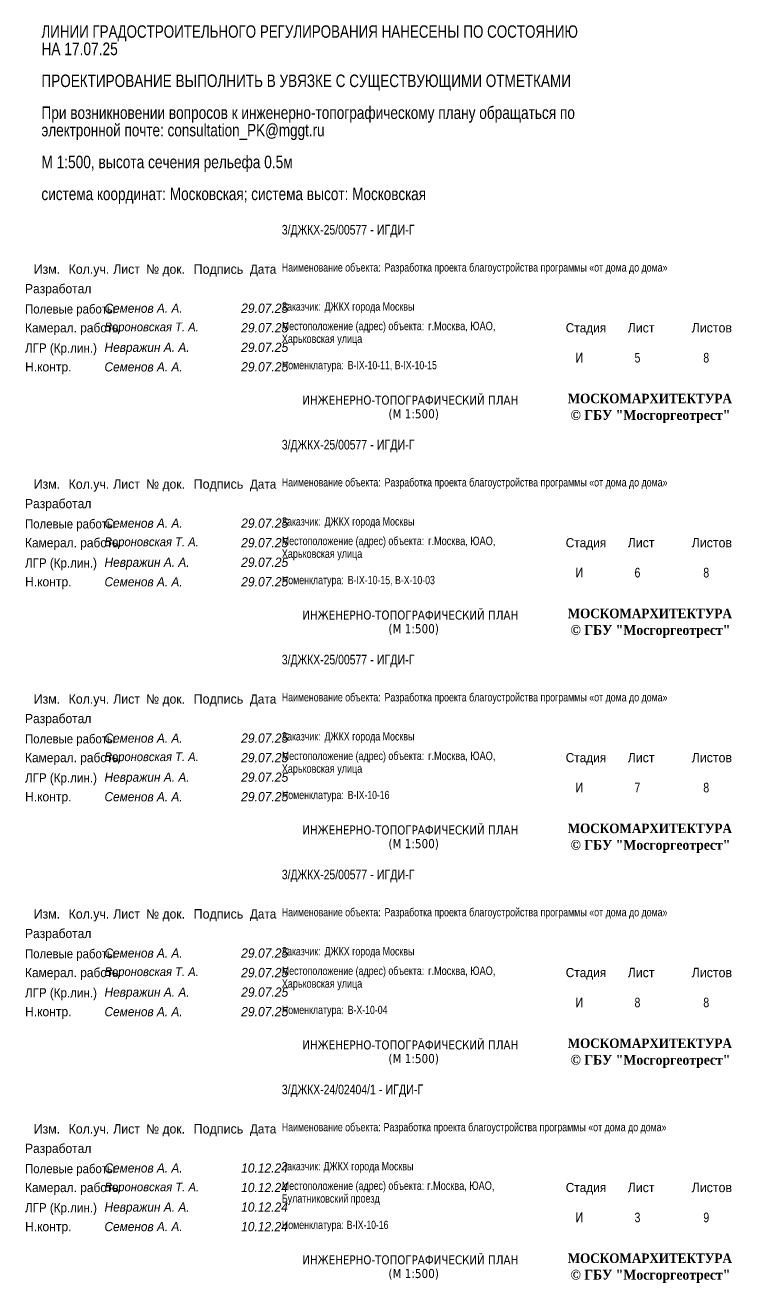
# Model space of a CAD drawing. Extents: x 8646 to 18206, y -17605 to -192.
# Drawn here: x 11341.1 to 11431.5, y -9193.8 to -9032.8 of the extents above; entities that cross this region are included whole.
import ezdxf

# ---------------------------------------------------------------- set-up
doc = ezdxf.new("R2010")
doc.units = 0
doc.layers.get('0').update_dxf_attribs({"linetype": 'CONTINUOUS'})
doc.styles.add('STYLE-ARIAL_NARROW', font='ARIALN.TTF')
doc.styles.add('STYLE-P131', font='P131.ttf')
doc.styles.add('STYLE-P131_IF', font='')
doc.styles.add('STYLE-TAHOMA', font='tahoma.ttf')
doc.styles.add('STYLE-TIMES_NEW_ROMAN', font='timesbd.ttf')
doc.styles.get('STYLE-P131_IF').set_extended_font_data('P131', italic=True)

msp = doc.modelspace()

# ---------------------------------------------------------------- texts
at = {"color": 1, "linetype": 'CONTINUOUS', "style": 'STYLE-ARIAL_NARROW'}
for s, height, width, p in [('ЛИНИИ ГРАДОСТРОИТЕЛЬНОГО РЕГУЛИРОВАНИЯ НАНЕСЕНЫ ПО СОСТОЯНИЮ ', 1.58555, 0.943363, (11343.176, -9034.453)), ('НА 17.07.25', 1.614, 0.950238, (11343.176, -9036.686)), ('ПРОЕКТИРОВАНИЕ ВЫПОЛНИТЬ В УВЯЗКЕ С СУЩЕСТВУЮЩИМИ ОТМЕТКАМИ', 1.59728, 0.946228, (11343.176, -9040.763))]:
    msp.add_text(s, height=height, dxfattribs=dict(at, width=width)).set_placement(p)
at = {"color": 7, "linetype": 'CONTINUOUS'}
for s, height, style, width, p in [('При возникновении вопросов к инженерно-топографическому плану обращаться по ', 1.60537, 'STYLE-ARIAL_NARROW', 0.948179, (11343.176, -9044.846)), ('электронной почте: consultation_PK@mggt.ru', 1.59479, 'STYLE-ARIAL_NARROW', 0.945624, (11343.176, -9047.069)), ('М 1:500, высота сечения рельефа 0.5м', 1.6098, 'STYLE-ARIAL_NARROW', 0.94924, (11343.176, -9051.154)), ('система координат: Московская; система высот: Московская', 1.59998, 'STYLE-ARIAL_NARROW', 0.946881, (11343.176, -9055.232)), ('3/ДЖКХ-25/00577', 1.22343, 'STYLE-ARIAL_NARROW', 0.950994, (11373.936, -9059.63)), ('-', 1.327, 'STYLE-ARIAL_NARROW', 0.979944, (11385.22, -9059.659)), ('ИГДИ-Г', 1.2519, 'STYLE-ARIAL_NARROW', 0.95943, (11386.088, -9059.638)), ('Изм.', 1.2015, 'STYLE-P131', 0.978619, (11342.194, -9064.659)), ('Кол.уч.', 1.2036, 'STYLE-P131', 0.979222, (11346.658, -9064.659)), ('Лист', 1.2019, 'STYLE-P131', 0.978724, (11352.361, -9064.659)), ('№ док.', 1.1884, 'STYLE-P131', 0.974807, (11356.577, -9064.655)), ('Подпись', 1.2156, 'STYLE-P131', 0.982602, (11362.653, -9064.662)), ('Дата', 1.1643, 'STYLE-P131', 0.967611, (11369.845, -9064.648)), ('Наименование объекта:', 1.0538, 'STYLE-ARIAL_NARROW', 0.930396, (11373.936, -9064.368)), ('Разработка проекта благоустройства программы «от дома до дома»', 1.0577, 'STYLE-ARIAL_NARROW', 0.931841, (11387.08, -9064.369)), ('Разработал', 1.182, 'STYLE-P131', 0.972947, (11341.078, -9067.153)), ('Полевые работы', 1.16746, 'STYLE-P131', 0.933178, (11341.078, -9069.74)), ('Семенов А. А.', 1.16961, 'STYLE-P131_IF', 0.96923, (11351.245, -9069.65)), ('29.07.25', 1.1883, 'STYLE-P131_IF', 0.974778, (11368.729, -9069.655)), ('Заказчик:', 1.0555, 'STYLE-ARIAL_NARROW', 0.931027, (11373.936, -9069.368)), ('ДЖКХ города Москвы', 1.06028, 'STYLE-ARIAL_NARROW', 0.932793, (11379.392, -9069.37)), ('Камерал. работы', 1.17412, 'STYLE-P131', 0.970589, (11341.078, -9072.151)), ('Вороновская Т. А.', 1.12281, 'STYLE-P131_IF', 0.9545, (11351.245, -9072.012)), ('29.07.25', 1.1883, 'STYLE-P131_IF', 0.974778, (11368.729, -9072.155)), ('Местоположение (адрес) объекта:', 1.06224, 'STYLE-ARIAL_NARROW', 0.93351, (11373.936, -9071.87)), ('г.Москва, ЮАО, ', 1.08531, 'STYLE-ARIAL_NARROW', 0.941782, (11392.66, -9071.877)), ('Стадия', 1.1691, 'STYLE-P131', 0.969061, (11410.267, -9072.15)), ('Лист', 1.2019, 'STYLE-P131', 0.978724, (11418.203, -9072.159)), ('Листов', 1.2077, 'STYLE-P131', 0.98037, (11426.386, -9072.16)), ('Харьковская улица', 1.07496, 'STYLE-ARIAL_NARROW', 0.938117, (11373.936, -9073.499)), ('ЛГР (Кр.лин.)', 1.18308, 'STYLE-P131', 0.93832, (11341.078, -9074.744)), ('Невражин А. А.', 1.17311, 'STYLE-P131_IF', 0.970285, (11351.245, -9074.651)), ('29.07.25', 1.1883, 'STYLE-P131_IF', 0.974778, (11368.729, -9074.655)), ('Номенклатура:', 1.06091, 'STYLE-ARIAL_NARROW', 0.933024, (11373.936, -9076.87)), ('B-IX-10-11, B-IX-10-15', 1.04868, 'STYLE-ARIAL_NARROW', 0.928482, (11382.368, -9076.866)), ('И', 1.255, 'STYLE-ARIAL_NARROW', 0.960302, (11411.507, -9076.014)), ('5', 1.227, 'STYLE-ARIAL_NARROW', 0.951985, (11419.071, -9076.006)), ('8', 1.227, 'STYLE-ARIAL_NARROW', 0.951985, (11427.874, -9076.006)), ('Н.контр.', 1.1891, 'STYLE-P131', 0.97503, (11341.078, -9077.155)), ('Семенов А. А.', 1.16961, 'STYLE-P131_IF', 0.96923, (11351.245, -9077.15)), ('29.07.25', 1.1883, 'STYLE-P131_IF', 0.974778, (11368.729, -9077.155)), ('ИНЖЕНЕРНО-ТОПОГРАФИЧЕСКИЙ ПЛАН ', 1.15576, 'STYLE-TAHOMA', 0.964996, (11376.54, -9081.396)), ('МОСКОМАРХИТЕКТУРА', 1.21567, 'STYLE-TIMES_NEW_ROMAN', 0.914622, (11410.515, -9081.219)), ('(M 1:500)', 1.1675, 'STYLE-TAHOMA', 0.968588, (11387.576, -9083.149)), ('© ГБУ "Мосгоргеотрест" ', 1.25663, 'STYLE-TIMES_NEW_ROMAN', 0.92792, (11410.887, -9083.355)), ('3/ДЖКХ-25/00577', 1.22343, 'STYLE-ARIAL_NARROW', 0.950994, (11373.936, -9087.13)), ('-', 1.327, 'STYLE-ARIAL_NARROW', 0.979944, (11385.22, -9087.159)), ('ИГДИ-Г', 1.2519, 'STYLE-ARIAL_NARROW', 0.95943, (11386.088, -9087.138)), ('Изм.', 1.2015, 'STYLE-P131', 0.978619, (11342.194, -9092.159)), ('Кол.уч.', 1.2036, 'STYLE-P131', 0.979222, (11346.658, -9092.159)), ('Лист', 1.2019, 'STYLE-P131', 0.978724, (11352.361, -9092.159)), ('№ док.', 1.1884, 'STYLE-P131', 0.974807, (11356.577, -9092.155)), ('Подпись', 1.2156, 'STYLE-P131', 0.982602, (11362.653, -9092.162)), ('Дата', 1.1643, 'STYLE-P131', 0.967611, (11369.845, -9092.148)), ('Наименование объекта:', 1.0538, 'STYLE-ARIAL_NARROW', 0.930396, (11373.936, -9091.868)), ('Разработка проекта благоустройства программы «от дома до дома»', 1.0577, 'STYLE-ARIAL_NARROW', 0.931841, (11387.08, -9091.869)), ('Разработал', 1.182, 'STYLE-P131', 0.972947, (11341.078, -9094.653)), ('Полевые работы', 1.16746, 'STYLE-P131', 0.933178, (11341.078, -9097.24)), ('Семенов А. А.', 1.16961, 'STYLE-P131_IF', 0.96923, (11351.245, -9097.15)), ('29.07.25', 1.1883, 'STYLE-P131_IF', 0.974778, (11368.729, -9097.155)), ('Заказчик:', 1.0555, 'STYLE-ARIAL_NARROW', 0.931027, (11373.936, -9096.868)), ('ДЖКХ города Москвы', 1.06028, 'STYLE-ARIAL_NARROW', 0.932793, (11379.392, -9096.87)), ('Камерал. работы', 1.17412, 'STYLE-P131', 0.970589, (11341.078, -9099.651)), ('Вороновская Т. А.', 1.12281, 'STYLE-P131_IF', 0.9545, (11351.245, -9099.512)), ('Местоположение (адрес) объекта:', 1.06224, 'STYLE-ARIAL_NARROW', 0.93351, (11373.936, -9099.37)), ('г.Москва, ЮАО, ', 1.08531, 'STYLE-ARIAL_NARROW', 0.941782, (11392.66, -9099.377)), ('29.07.25', 1.1883, 'STYLE-P131_IF', 0.974778, (11368.729, -9099.655)), ('Харьковская улица', 1.07496, 'STYLE-ARIAL_NARROW', 0.938117, (11373.936, -9100.999)), ('Стадия', 1.1691, 'STYLE-P131', 0.969061, (11410.267, -9099.65)), ('Лист', 1.2019, 'STYLE-P131', 0.978724, (11418.203, -9099.659)), ('Листов', 1.2077, 'STYLE-P131', 0.98037, (11426.386, -9099.66)), ('ЛГР (Кр.лин.)', 1.18308, 'STYLE-P131', 0.93832, (11341.078, -9102.244)), ('Невражин А. А.', 1.17311, 'STYLE-P131_IF', 0.970285, (11351.245, -9102.151)), ('29.07.25', 1.1883, 'STYLE-P131_IF', 0.974778, (11368.729, -9102.155)), ('И', 1.255, 'STYLE-ARIAL_NARROW', 0.960302, (11411.507, -9103.514)), ('6', 1.227, 'STYLE-ARIAL_NARROW', 0.951985, (11419.071, -9103.506)), ('8', 1.227, 'STYLE-ARIAL_NARROW', 0.951985, (11427.874, -9103.506)), ('Н.контр.', 1.1891, 'STYLE-P131', 0.97503, (11341.078, -9104.655)), ('Семенов А. А.', 1.16961, 'STYLE-P131_IF', 0.96923, (11351.245, -9104.65)), ('29.07.25', 1.1883, 'STYLE-P131_IF', 0.974778, (11368.729, -9104.655)), ('Номенклатура:', 1.06091, 'STYLE-ARIAL_NARROW', 0.933024, (11373.936, -9104.37)), ('B-IX-10-15, B-X-10-03', 1.05283, 'STYLE-ARIAL_NARROW', 0.930035, (11382.368, -9104.368)), ('ИНЖЕНЕРНО-ТОПОГРАФИЧЕСКИЙ ПЛАН ', 1.15576, 'STYLE-TAHOMA', 0.964996, (11376.54, -9108.896)), ('МОСКОМАРХИТЕКТУРА', 1.21567, 'STYLE-TIMES_NEW_ROMAN', 0.914622, (11410.515, -9108.719)), ('(M 1:500)', 1.1675, 'STYLE-TAHOMA', 0.968588, (11387.576, -9110.649)), ('© ГБУ "Мосгоргеотрест" ', 1.25663, 'STYLE-TIMES_NEW_ROMAN', 0.92792, (11410.887, -9110.855)), ('3/ДЖКХ-25/00577', 1.22343, 'STYLE-ARIAL_NARROW', 0.950994, (11373.936, -9114.63)), ('-', 1.327, 'STYLE-ARIAL_NARROW', 0.979944, (11385.22, -9114.659)), ('ИГДИ-Г', 1.2519, 'STYLE-ARIAL_NARROW', 0.95943, (11386.088, -9114.638)), ('Изм.', 1.2015, 'STYLE-P131', 0.978619, (11342.194, -9119.659)), ('Кол.уч.', 1.2036, 'STYLE-P131', 0.979222, (11346.658, -9119.659)), ('Лист', 1.2019, 'STYLE-P131', 0.978724, (11352.361, -9119.659)), ('№ док.', 1.1884, 'STYLE-P131', 0.974807, (11356.577, -9119.655)), ('Подпись', 1.2156, 'STYLE-P131', 0.982602, (11362.653, -9119.662)), ('Дата', 1.1643, 'STYLE-P131', 0.967611, (11369.845, -9119.648)), ('Наименование объекта:', 1.0538, 'STYLE-ARIAL_NARROW', 0.930396, (11373.936, -9119.368)), ('Разработка проекта благоустройства программы «от дома до дома»', 1.0577, 'STYLE-ARIAL_NARROW', 0.931841, (11387.08, -9119.369)), ('Разработал', 1.182, 'STYLE-P131', 0.972947, (11341.078, -9122.153)), ('Полевые работы', 1.16746, 'STYLE-P131', 0.933178, (11341.078, -9124.74)), ('Семенов А. А.', 1.16961, 'STYLE-P131_IF', 0.96923, (11351.245, -9124.65)), ('29.07.25', 1.1883, 'STYLE-P131_IF', 0.974778, (11368.729, -9124.655)), ('Заказчик:', 1.0555, 'STYLE-ARIAL_NARROW', 0.931027, (11373.936, -9124.368)), ('ДЖКХ города Москвы', 1.06028, 'STYLE-ARIAL_NARROW', 0.932793, (11379.392, -9124.37)), ('Местоположение (адрес) объекта:', 1.06224, 'STYLE-ARIAL_NARROW', 0.93351, (11373.936, -9126.87)), ('г.Москва, ЮАО, ', 1.08531, 'STYLE-ARIAL_NARROW', 0.941782, (11392.66, -9126.877)), ('Камерал. работы', 1.17412, 'STYLE-P131', 0.970589, (11341.078, -9127.151)), ('Вороновская Т. А.', 1.12281, 'STYLE-P131_IF', 0.9545, (11351.245, -9127.012)), ('29.07.25', 1.1883, 'STYLE-P131_IF', 0.974778, (11368.729, -9127.155)), ('Стадия', 1.1691, 'STYLE-P131', 0.969061, (11410.267, -9127.15)), ('Лист', 1.2019, 'STYLE-P131', 0.978724, (11418.203, -9127.159)), ('Листов', 1.2077, 'STYLE-P131', 0.98037, (11426.386, -9127.16)), ('ЛГР (Кр.лин.)', 1.18308, 'STYLE-P131', 0.93832, (11341.078, -9129.744)), ('Невражин А. А.', 1.17311, 'STYLE-P131_IF', 0.970285, (11351.245, -9129.651)), ('29.07.25', 1.1883, 'STYLE-P131_IF', 0.974778, (11368.729, -9129.655)), ('Харьковская улица', 1.07496, 'STYLE-ARIAL_NARROW', 0.938117, (11373.936, -9128.499)), ('И', 1.255, 'STYLE-ARIAL_NARROW', 0.960302, (11411.507, -9131.014)), ('7', 1.227, 'STYLE-ARIAL_NARROW', 0.951985, (11419.071, -9131.006)), ('8', 1.227, 'STYLE-ARIAL_NARROW', 0.951985, (11427.874, -9131.006)), ('Н.контр.', 1.1891, 'STYLE-P131', 0.97503, (11341.078, -9132.155)), ('Семенов А. А.', 1.16961, 'STYLE-P131_IF', 0.96923, (11351.245, -9132.15)), ('29.07.25', 1.1883, 'STYLE-P131_IF', 0.974778, (11368.729, -9132.155)), ('Номенклатура:', 1.06091, 'STYLE-ARIAL_NARROW', 0.933024, (11373.936, -9131.87)), ('B-IX-10-16', 1.0403, 'STYLE-ARIAL_NARROW', 0.925303, (11382.368, -9131.864)), ('ИНЖЕНЕРНО-ТОПОГРАФИЧЕСКИЙ ПЛАН ', 1.15576, 'STYLE-TAHOMA', 0.964996, (11376.54, -9136.396)), ('МОСКОМАРХИТЕКТУРА', 1.21567, 'STYLE-TIMES_NEW_ROMAN', 0.914622, (11410.515, -9136.219)), ('(M 1:500)', 1.1675, 'STYLE-TAHOMA', 0.968588, (11387.576, -9138.149)), ('© ГБУ "Мосгоргеотрест" ', 1.25663, 'STYLE-TIMES_NEW_ROMAN', 0.92792, (11410.887, -9138.355)), ('3/ДЖКХ-25/00577', 1.22343, 'STYLE-ARIAL_NARROW', 0.950994, (11373.936, -9142.13)), ('-', 1.327, 'STYLE-ARIAL_NARROW', 0.979944, (11385.22, -9142.159)), ('ИГДИ-Г', 1.2519, 'STYLE-ARIAL_NARROW', 0.95943, (11386.088, -9142.138)), ('Изм.', 1.2015, 'STYLE-P131', 0.978619, (11342.194, -9147.159)), ('Кол.уч.', 1.2036, 'STYLE-P131', 0.979222, (11346.658, -9147.159)), ('Лист', 1.2019, 'STYLE-P131', 0.978724, (11352.361, -9147.159)), ('№ док.', 1.1884, 'STYLE-P131', 0.974807, (11356.577, -9147.155)), ('Подпись', 1.2156, 'STYLE-P131', 0.982602, (11362.653, -9147.162)), ('Дата', 1.1643, 'STYLE-P131', 0.967611, (11369.845, -9147.148)), ('Наименование объекта:', 1.0538, 'STYLE-ARIAL_NARROW', 0.930396, (11373.936, -9146.868)), ('Разработка проекта благоустройства программы «от дома до дома»', 1.0577, 'STYLE-ARIAL_NARROW', 0.931841, (11387.08, -9146.869)), ('Разработал', 1.182, 'STYLE-P131', 0.972947, (11341.078, -9149.653)), ('Полевые работы', 1.16746, 'STYLE-P131', 0.933178, (11341.078, -9152.24)), ('Семенов А. А.', 1.16961, 'STYLE-P131_IF', 0.96923, (11351.245, -9152.15)), ('29.07.25', 1.1883, 'STYLE-P131_IF', 0.974778, (11368.729, -9152.155)), ('Заказчик:', 1.0555, 'STYLE-ARIAL_NARROW', 0.931027, (11373.936, -9151.868)), ('ДЖКХ города Москвы', 1.06028, 'STYLE-ARIAL_NARROW', 0.932793, (11379.392, -9151.87)), ('Камерал. работы', 1.17412, 'STYLE-P131', 0.970589, (11341.078, -9154.651)), ('Вороновская Т. А.', 1.12281, 'STYLE-P131_IF', 0.9545, (11351.245, -9154.512)), ('29.07.25', 1.1883, 'STYLE-P131_IF', 0.974778, (11368.729, -9154.655)), ('Местоположение (адрес) объекта:', 1.06224, 'STYLE-ARIAL_NARROW', 0.93351, (11373.936, -9154.37)), ('г.Москва, ЮАО, ', 1.08531, 'STYLE-ARIAL_NARROW', 0.941782, (11392.66, -9154.377)), ('Стадия', 1.1691, 'STYLE-P131', 0.969061, (11410.267, -9154.65)), ('Лист', 1.2019, 'STYLE-P131', 0.978724, (11418.203, -9154.659)), ('Листов', 1.2077, 'STYLE-P131', 0.98037, (11426.386, -9154.66)), ('ЛГР (Кр.лин.)', 1.18308, 'STYLE-P131', 0.93832, (11341.078, -9157.244)), ('Невражин А. А.', 1.17311, 'STYLE-P131_IF', 0.970285, (11351.245, -9157.151)), ('29.07.25', 1.1883, 'STYLE-P131_IF', 0.974778, (11368.729, -9157.155)), ('Харьковская улица', 1.07496, 'STYLE-ARIAL_NARROW', 0.938117, (11373.936, -9155.999)), ('И', 1.255, 'STYLE-ARIAL_NARROW', 0.960302, (11411.507, -9158.514)), ('8', 1.227, 'STYLE-ARIAL_NARROW', 0.951985, (11419.071, -9158.506)), ('8', 1.227, 'STYLE-ARIAL_NARROW', 0.951985, (11427.874, -9158.506)), ('Н.контр.', 1.1891, 'STYLE-P131', 0.97503, (11341.078, -9159.655)), ('Семенов А. А.', 1.16961, 'STYLE-P131_IF', 0.96923, (11351.245, -9159.65)), ('29.07.25', 1.1883, 'STYLE-P131_IF', 0.974778, (11368.729, -9159.655)), ('Номенклатура:', 1.06091, 'STYLE-ARIAL_NARROW', 0.933024, (11373.936, -9159.37)), ('B-X-10-04', 1.0488, 'STYLE-ARIAL_NARROW', 0.92854, (11382.368, -9159.367)), ('ИНЖЕНЕРНО-ТОПОГРАФИЧЕСКИЙ ПЛАН ', 1.15576, 'STYLE-TAHOMA', 0.964996, (11376.54, -9163.896)), ('МОСКОМАРХИТЕКТУРА', 1.21567, 'STYLE-TIMES_NEW_ROMAN', 0.914622, (11410.515, -9163.719)), ('(M 1:500)', 1.1675, 'STYLE-TAHOMA', 0.968588, (11387.576, -9165.649)), ('© ГБУ "Мосгоргеотрест" ', 1.25663, 'STYLE-TIMES_NEW_ROMAN', 0.92792, (11410.887, -9165.855)), ('3/ДЖКХ-24/02404/1', 1.2237, 'STYLE-ARIAL_NARROW', 0.951076, (11373.936, -9169.63)), ('-', 1.327, 'STYLE-ARIAL_NARROW', 0.979944, (11386.336, -9169.659)), ('ИГДИ-Г', 1.2519, 'STYLE-ARIAL_NARROW', 0.95943, (11387.204, -9169.638)), ('Изм.', 1.2015, 'STYLE-P131', 0.978619, (11342.194, -9174.659)), ('Кол.уч.', 1.2036, 'STYLE-P131', 0.979222, (11346.658, -9174.659)), ('Лист', 1.2019, 'STYLE-P131', 0.978724, (11352.361, -9174.659)), ('№ док.', 1.1884, 'STYLE-P131', 0.974807, (11356.577, -9174.655)), ('Подпись', 1.2156, 'STYLE-P131', 0.982602, (11362.653, -9174.662)), ('Дата', 1.1643, 'STYLE-P131', 0.967611, (11369.845, -9174.648)), ('Наименование объекта:', 1.0538, 'STYLE-ARIAL_NARROW', 0.930396, (11373.936, -9174.368)), ('Разработка проекта благоустройства программы «от дома до дома»', 1.0577, 'STYLE-ARIAL_NARROW', 0.931841, (11386.956, -9174.369)), ('Разработал', 1.182, 'STYLE-P131', 0.972947, (11341.078, -9177.153)), ('Полевые работы', 1.16746, 'STYLE-P131', 0.933178, (11341.078, -9179.74)), ('Семенов А. А.', 1.16961, 'STYLE-P131_IF', 0.96923, (11351.245, -9179.65)), ('10.12.24', 1.1817, 'STYLE-P131_IF', 0.972851, (11368.729, -9179.653)), ('Заказчик:', 1.0555, 'STYLE-ARIAL_NARROW', 0.931027, (11373.936, -9179.368)), ('ДЖКХ города Москвы', 1.06028, 'STYLE-ARIAL_NARROW', 0.932793, (11379.268, -9179.37)), ('Камерал. работы', 1.17412, 'STYLE-P131', 0.970589, (11341.078, -9182.151)), ('Вороновская Т. А.', 1.09475, 'STYLE-P131_IF', 0.982822, (11351.245, -9182.039)), ('10.12.24', 1.1817, 'STYLE-P131_IF', 0.972851, (11368.729, -9182.153)), ('Местоположение (адрес) объекта:', 1.06224, 'STYLE-ARIAL_NARROW', 0.93351, (11373.936, -9181.87)), ('г.Москва, ЮАО, ', 1.08531, 'STYLE-ARIAL_NARROW', 0.941782, (11392.536, -9181.877)), ('Стадия', 1.1691, 'STYLE-P131', 0.969061, (11410.267, -9182.15)), ('Лист', 1.2019, 'STYLE-P131', 0.978724, (11418.203, -9182.159)), ('Листов', 1.2077, 'STYLE-P131', 0.98037, (11426.386, -9182.16)), ('ЛГР (Кр.лин.)', 1.18308, 'STYLE-P131', 0.93832, (11341.078, -9184.744)), ('Невражин А. А.', 1.17311, 'STYLE-P131_IF', 0.970285, (11351.245, -9184.651)), ('10.12.24', 1.1817, 'STYLE-P131_IF', 0.972851, (11368.729, -9184.653)), ('Булатниковский проезд', 1.06602, 'STYLE-ARIAL_NARROW', 0.934891, (11373.936, -9183.496)), ('И', 1.255, 'STYLE-ARIAL_NARROW', 0.960302, (11411.507, -9186.014)), ('3', 1.227, 'STYLE-ARIAL_NARROW', 0.951985, (11419.071, -9186.006)), ('9', 1.227, 'STYLE-ARIAL_NARROW', 0.951985, (11427.874, -9186.006)), ('Н.контр.', 1.1891, 'STYLE-P131', 0.97503, (11341.078, -9187.155)), ('Семенов А. А.', 1.16961, 'STYLE-P131_IF', 0.96923, (11351.245, -9187.15)), ('10.12.24', 1.1817, 'STYLE-P131_IF', 0.972851, (11368.729, -9187.153)), ('Номенклатура:', 1.06091, 'STYLE-ARIAL_NARROW', 0.933024, (11373.936, -9186.87)), ('B-IX-10-16', 1.0403, 'STYLE-ARIAL_NARROW', 0.925303, (11382.244, -9186.864)), ('ИНЖЕНЕРНО-ТОПОГРАФИЧЕСКИЙ ПЛАН ', 1.15576, 'STYLE-TAHOMA', 0.964996, (11376.54, -9191.396)), ('МОСКОМАРХИТЕКТУРА', 1.21567, 'STYLE-TIMES_NEW_ROMAN', 0.914622, (11410.515, -9191.219)), ('(M 1:500)', 1.1675, 'STYLE-TAHOMA', 0.968588, (11387.576, -9193.149)), ('© ГБУ "Мосгоргеотрест" ', 1.25663, 'STYLE-TIMES_NEW_ROMAN', 0.92792, (11410.887, -9193.355))]:
    msp.add_text(s, height=height, dxfattribs=dict(at, style=style, width=width)).set_placement(p)

doc.saveas('drawing.dxf')
